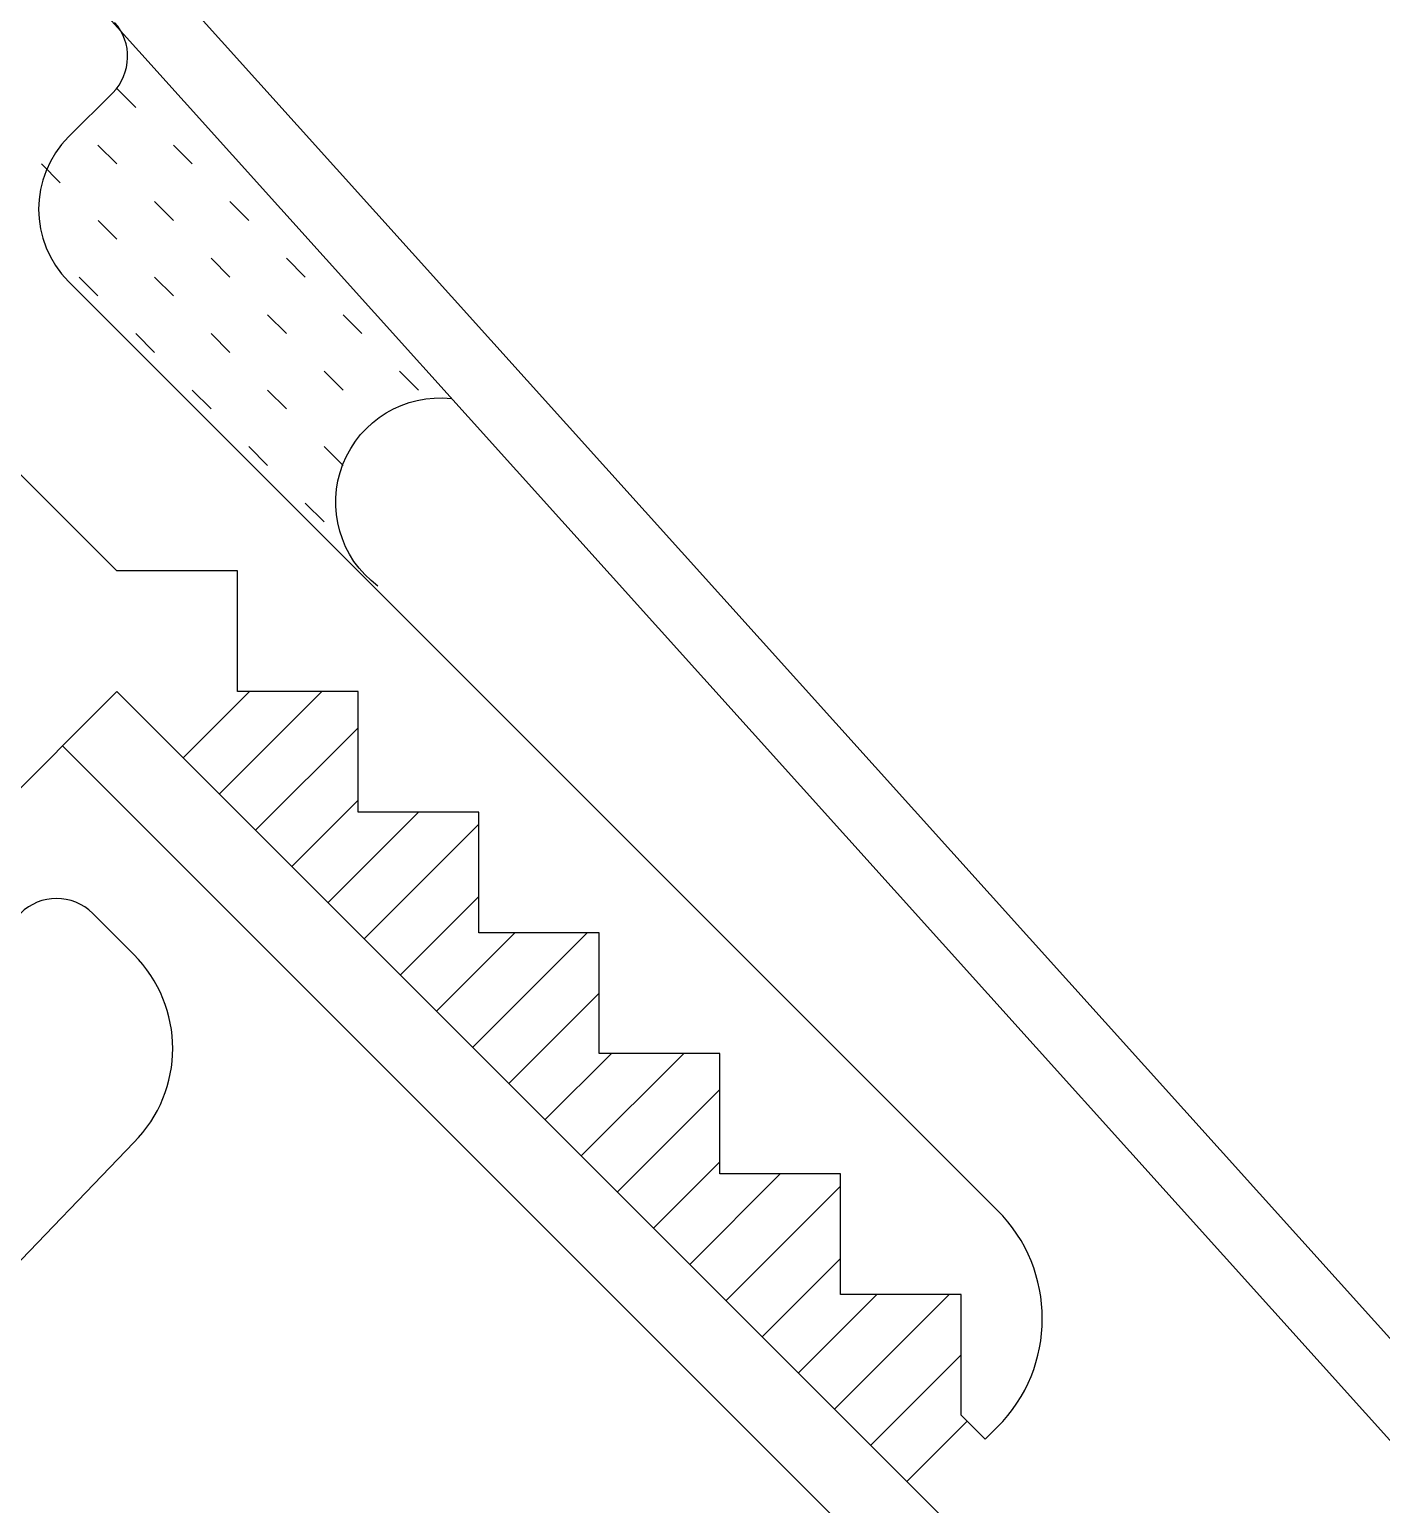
# Model space of a CAD drawing. Header units: inches. Extents: x 0 to 10293, y 0 to 4182.
# Drawn here: x 534.016 to 534.808, y 4109.109 to 4109.974 of the extents above; entities that cross this region are included whole.
import ezdxf

# ---------------------------------------------------------------- set-up
doc = ezdxf.new("R2010")
doc.units = ezdxf.units.IN
doc.header["$LTSCALE"] = 48
doc.header["$MEASUREMENT"] = 0
doc.layers.add('DETAILS', color=1, linetype='Continuous')

# ---------------------------------------------------------------- blocks, each defined once
blk = doc.blocks.new('RIDGEEXT')
at = {"layer": 'DETAILS'}
for p, q in [((-0.25, 1.585), (-0.25, 1.62154)), ((-0.19, 1.525), (0.57998, 1.525)), ((-0.00002, 1.475), (-0.05002, 1.425)), ((0.04998, 1.425), (-0.00002, 1.475)), ((0.09998, 1.475), (0.04998, 1.425)), ((0.14998, 1.425), (0.09998, 1.475)), ((0.19998, 1.475), (0.14998, 1.425)), ((0.24998, 1.425), (0.19998, 1.475)), ((0.29998, 1.475), (0.24998, 1.425)), ((0.34998, 1.425), (0.29998, 1.475)), ((0.39998, 1.475), (0.34998, 1.425)), ((0.44998, 1.425), (0.39998, 1.475)), ((0.49998, 1.475), (0.44998, 1.425)), ((0.54998, 1.425), (0.49998, 1.475)), ((0.59998, 1.475), (0.54998, 1.425)), ((0.64998, 1.425), (0.59998, 1.475)), ((0.205, 1.47), (0.205, 1.37508)), ((0.295, 1.37508), (0.295, 1.47)), ((0.505, 1.47), (0.505, 1.37506)), ((0.595, 1.37506), (0.595, 1.47)), ((0.085, 1.46), (0.085, 1.37508)), ((0.115, 1.37508), (0.115, 1.46)), ((0.385, 1.46), (0.385, 1.37506)), ((0.415, 1.37506), (0.415, 1.46)), ((0.175, 1.37508), (0.175, 1.45)), ((0.325, 1.45), (0.325, 1.37508)), ((0.475, 1.37506), (0.475, 1.45)), ((0.62498, 1.45), (0.62498, 1.37506)), ((0.235, 1.37508), (0.235, 1.44)), ((0.265, 1.44), (0.265, 1.37508)), ((0.535, 1.37506), (0.535, 1.44)), ((0.56498, 1.44), (0.56498, 1.37506)), ((0.055, 1.37508), (0.055, 1.43)), ((0.145, 1.43), (0.145, 1.37508)), ((0.355, 1.37506), (0.355, 1.43)), ((0.445, 1.43), (0.445, 1.37506)), ((0.66998, 1.435), (0.66998, 1.425)), ((-0.05002, 1.425), (-0.19, 1.425)), ((0.66998, 1.425), (0.64998, 1.425)), ((0.65498, 1.37506), (0.65498, 1.425))]:
    blk.add_line(p, q, dxfattribs=at)
for centre, radius, start, end in [((-0.28, 1.62154), 0.03, 0, 87.0004), ((-0.19, 1.585), 0.06, 180, 270), ((0.57998, 1.435), 0.09, 0, 90)]:
    blk.add_arc(centre, radius, start, end, dxfattribs=at)
blk = doc.blocks.new('RIDGEFLASHING')
at = {"linetype": 'Continuous'}
for p, q in [((1.01165, 1.72927), (-2.24328, 1.55864)), ((1.01374, 1.68932), (-2.2316, 1.5192)), ((0.01562, 1.625), (0, 1.625)), ((0.0625, 1.625), (0.04688, 1.625)), ((0.10938, 1.625), (0.09374, 1.625)), ((0.15624, 1.625), (0.14062, 1.625)), ((0.20312, 1.625), (0.1875, 1.625)), ((0.25, 1.625), (0.23438, 1.625)), ((0.03124, 1.59374), (0.04688, 1.59374)), ((0.07812, 1.59374), (0.09374, 1.59374)), ((0.14062, 1.59374), (0.125, 1.59374)), ((0.17188, 1.59374), (0.1875, 1.59374)), ((0.21874, 1.59374), (0.23438, 1.59374)), ((0, 1.5625), (0.01562, 1.5625)), ((0.04688, 1.5625), (0.0625, 1.5625)), ((0.09374, 1.5625), (0.10938, 1.5625)), ((0.14062, 1.5625), (0.15624, 1.5625)), ((0.1875, 1.5625), (0.20312, 1.5625)), ((0.23438, 1.5625), (0.25, 1.5625)), ((-0.01562, 1.53124), (0, 1.53124)), ((0.03124, 1.53124), (0.04688, 1.53124)), ((0.07812, 1.53124), (0.09374, 1.53124)), ((0.125, 1.53124), (0.14062, 1.53124)), ((0.17188, 1.53124), (0.1875, 1.53124))]:
    blk.add_line(p, q, dxfattribs=at)
blk.add_arc((-0.05558, 1.58748), 0.06123, 261.65, 51.31271, dxfattribs=at)

msp = doc.modelspace()

# ---------------------------------------------------------------- linework, layer by layer
at = {"linetype": 'Continuous'}
for p, q in [((534.06705, 4109.58566), (533.93906, 4109.45768)), ((536.89547, 4106.75723), (534.06705, 4109.58566)), ((536.86365, 4106.72541), (534.03523, 4109.55384)), ((534.0529, 4109.45555), (534.07695, 4109.43151)), ((533.9037, 4109.14089), (534.07695, 4109.3212))]:
    msp.add_line(p, q, dxfattribs=at)
for centre, radius, start, end in [((534.03169, 4109.43434), 0.03, 45, 135), ((534.02179, 4109.37636), 0.078, 315, 45)]:
    msp.add_arc(centre, radius, start, end, dxfattribs=at)

# ---------------------------------------------------------------- block references
at = {"rotation": 315.0000000000184}
msp.add_blockref('RIDGEEXT', (533.09477, 4108.61339), dxfattribs=at)
at = {"xscale": -1, "rotation": 315.0000000000184}
msp.add_blockref('RIDGEFLASHING', (533.09477, 4108.61339), dxfattribs=at)

doc.saveas('drawing.dxf')
